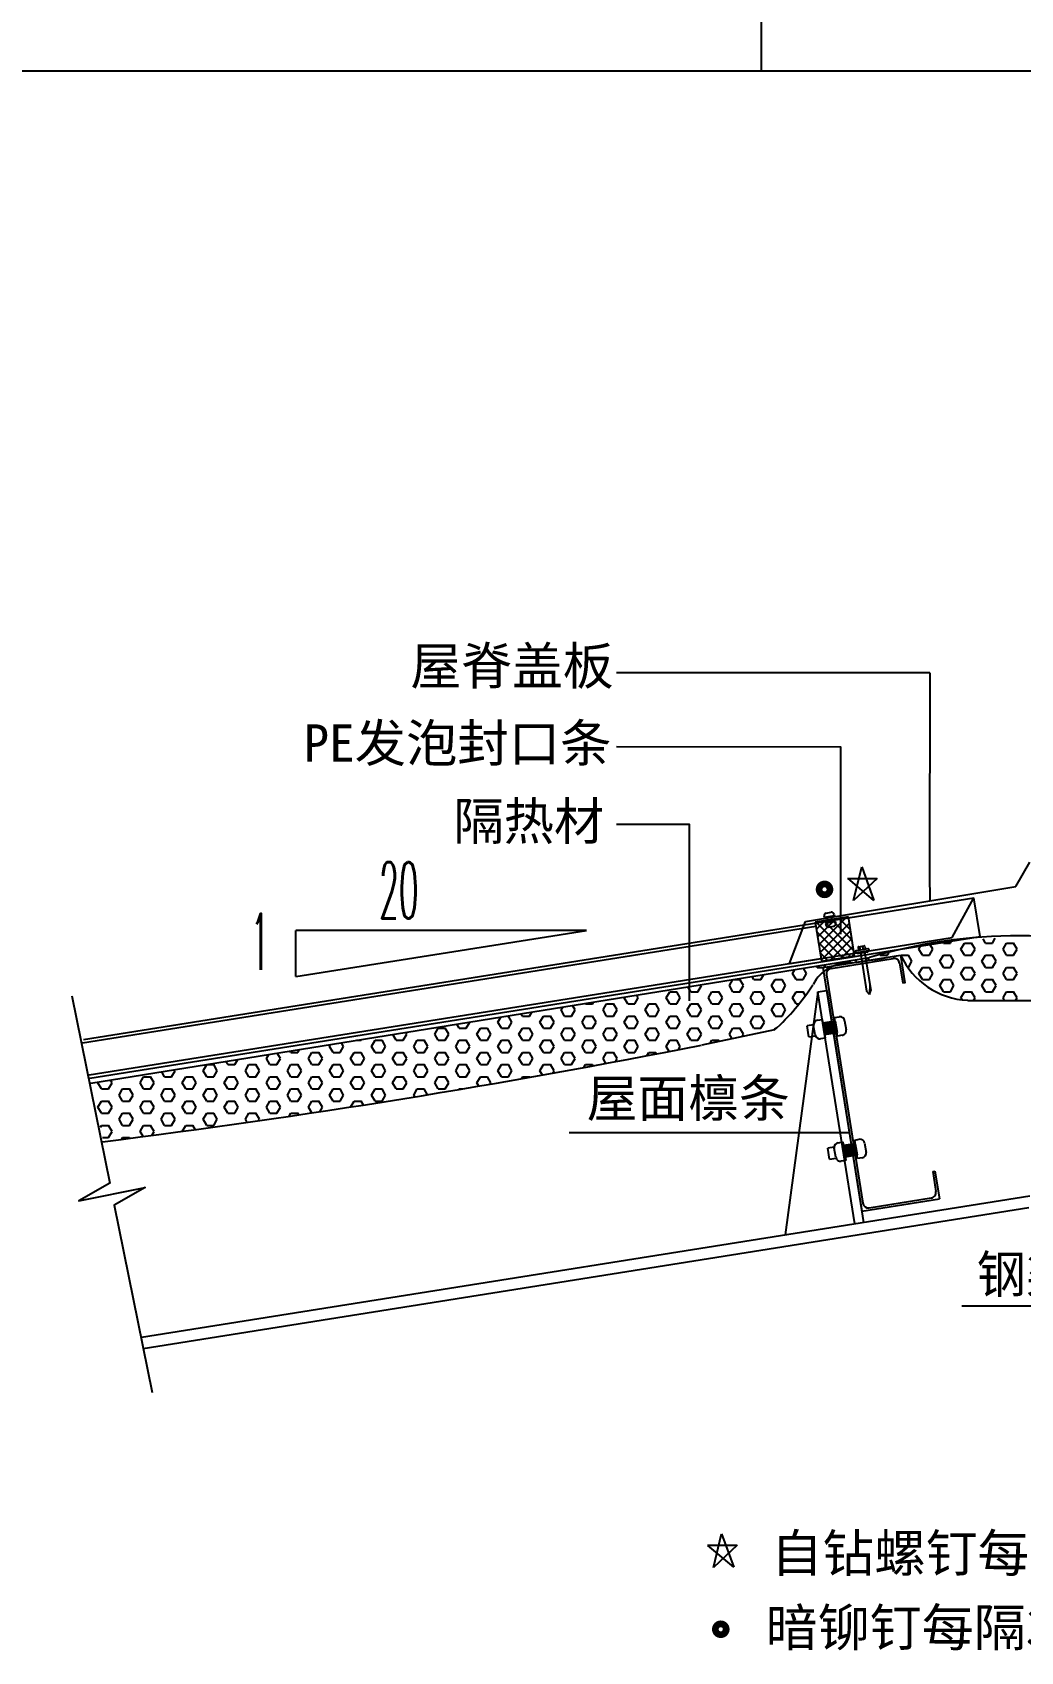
# Model space of a CAD drawing. Extents: x 185245 to 2288779, y -19957 to 815000.
# Drawn here: x 1978908 to 1985507, y 377407 to 388220 of the extents above; entities that cross this region are included whole.
import ezdxf
from ezdxf.enums import TextEntityAlignment as Align

# ---------------------------------------------------------------- set-up
doc = ezdxf.new("R2010")
doc.units = 0
doc.header["$LTSCALE"] = 1000
doc.header["$MEASUREMENT"] = 0
doc.linetypes.add('17', pattern=[549.31636, 366.210907, -183.105453])
for name, color, linetype in [('2048', 7, 'Continuous'), ('PUB_TEXT', 7, 'Continuous'), ('中文', 2, 'Continuous'), ('图框外框__细线', 253, 'Continuous'), ('尺寸线及数字', 7, 'Continuous'), ('层1000', 7, 'Continuous'), ('折断线', 7, 'Continuous')]:
    doc.layers.add(name, color=color, linetype=linetype)
doc.styles.add('HZ', font='txt', dxfattribs={"width": 0.7, "height": 5, "bigfont": 'STF:宋体'})
doc.styles.add('宋体', font='')
doc.styles.get('宋体').set_extended_font_data('NSimSun')

# ---------------------------------------------------------------- blocks, each defined once
blk = doc.blocks.new('jxchzewdsf')
at = {"layer": '2048'}
for p, q in [((680834.7, 87821.3), (678741.6, 87821.3)), ((680834.7, 87821.3), (680833.6, 86478.1)), ((680833.6, 86478.1), (680834, 86299.6)), ((675184, 85373.5), (681128.6, 86319.6)), ((681170, 86060.3), (681128.6, 86319.6)), ((675225.4, 85114.5), (681170, 86060.3)), ((680297.2, 84749.4), (678427.7, 84749.4)), ((681048.4, 83594.7), (682065.2, 83594.7))]:
    blk.add_line(p, q, dxfattribs=at)
at = {"layer": '2048', "color": 6}
for p, q in [((680326, 86300.1), (680380, 86525.5)), ((680380, 86525.5), (680461.2, 86301.6)), ((680285.9, 86448.1), (680484, 86448.1)), ((680461.2, 86301.6), (680288.5, 86447.8)), ((680484, 86448.1), (680326, 86300.1)), ((680761.7, 85975.9), (680772.9, 85995)), ((680785, 85935.3), (680761.7, 85975.9)), ((680831.7, 85935.3), (680855.2, 85975.9)), ((680855.2, 85975.9), (680838, 86005.9)), ((680925.5, 86016.5), (680924.4, 86018.4)), ((680925.5, 86016.5), (680972.5, 86016.5)), ((680972.5, 86016.5), (680977.4, 86025.1)), ((681042.7, 85975.9), (681066.1, 86016.5)), ((681066.1, 85935.3), (681042.7, 85975.9)), ((681066.1, 86016.5), (681113, 86016.5)), ((681136.5, 85975.9), (681113, 86016.5)), ((681113, 85935.3), (681136.5, 85975.9)), ((681206.7, 86016.5), (681190.5, 86044.2)), ((681206.7, 86016.5), (681253.6, 86016.5)), ((681253.6, 86016.5), (681272.2, 86048.8)), ((681323.7, 85975.9), (681347.2, 86016.5)), ((681347.2, 85935.3), (681323.7, 85975.9)), ((681347.2, 86016.5), (681394.1, 86016.5)), ((681417.5, 85975.9), (681394.1, 86016.5)), ((681394.1, 85935.3), (681417.5, 85975.9)), ((675232.2, 85080.8), (680431.6, 85920.4)), ((680082.5, 85854.1), (680077.1, 85863)), ((680082.5, 85854.1), (680122.6, 85854.1)), ((680129.6, 85855.1), (680140.2, 85873.1)), ((680339.9, 85894.7), (680346.7, 85906.7)), ((680343.1, 85889.1), (680339.9, 85894.7)), ((680428.9, 85902.7), (680420, 85918.4)), ((680503.9, 85935.3), (680502.1, 85938.4)), ((680503.9, 85935.3), (680550.7, 85935.3)), ((680550.7, 85935.3), (680560.9, 85952.5)), ((680642.1, 85930.9), (680644.5, 85935.3)), ((680644.5, 85935.3), (680691.4, 85935.3)), ((680687.2, 85854.1), (680691.4, 85854.1)), ((680714.9, 85894.7), (680691.4, 85935.3)), ((680691.4, 85854.1), (680714.9, 85894.7)), ((680761.7, 85813.4), (680785, 85854.1)), ((680785.1, 85935.3), (680831.7, 85935.3)), ((680785.1, 85854.1), (680831.7, 85854.1)), ((680855.2, 85813.4), (680831.7, 85854.1)), ((680902.1, 85894.7), (680925.5, 85935.3)), ((680925.5, 85854.1), (680902.1, 85894.7)), ((680925.5, 85935.3), (680972.5, 85935.3)), ((680925.5, 85854.1), (680972.5, 85854.1)), ((680995.9, 85894.7), (680972.5, 85935.3)), ((680972.5, 85854.1), (680995.9, 85894.7)), ((681042.7, 85813.4), (681066.1, 85854.1)), ((681066.1, 85935.3), (681113, 85935.3)), ((681066.1, 85854.1), (681113, 85854.1)), ((681136.5, 85813.4), (681113, 85854.1)), ((681183.2, 85894.7), (681206.7, 85935.3)), ((681206.7, 85854.1), (681183.2, 85894.7)), ((681206.7, 85935.3), (681253.6, 85935.3)), ((681206.7, 85854.1), (681253.6, 85854.1)), ((681277, 85894.7), (681253.6, 85935.3)), ((681253.6, 85854.1), (681277, 85894.7)), ((681323.7, 85813.4), (681347.2, 85854.1)), ((681347.2, 85935.3), (681394.1, 85935.3)), ((681347.2, 85854.1), (681394.1, 85854.1)), ((681417.5, 85813.4), (681394.1, 85854.1)), ((679496.7, 85732.2), (679520.2, 85772.8)), ((679520.2, 85772.8), (679567.1, 85772.8)), ((679590.2, 85732.2), (679567.1, 85772.8)), ((679660.6, 85772.8), (679648.4, 85793.8)), ((679660.6, 85772.8), (679707.5, 85772.8)), ((679707.5, 85772.8), (679727, 85806.4)), ((679777.7, 85732.2), (679801.2, 85772.8)), ((679801.2, 85772.8), (679848.1, 85772.8)), ((679871.5, 85732.2), (679848.1, 85772.8)), ((679918.5, 85813.4), (679933.6, 85840)), ((679941.6, 85772.8), (679918.5, 85813.4)), ((679941.6, 85772.8), (679988.7, 85772.8)), ((679988.7, 85772.8), (680012.2, 85813.4)), ((680012.2, 85813.4), (679991.4, 85849.4)), ((680785, 85772.8), (680761.7, 85813.4)), ((680785.1, 85772.8), (680831.7, 85772.8)), ((680831.7, 85772.8), (680855.2, 85813.4)), ((680902.1, 85732.2), (680925.5, 85772.8)), ((680925.5, 85772.8), (680972.5, 85772.8)), ((680995.9, 85732.2), (680972.5, 85772.8)), ((681066.1, 85772.8), (681042.7, 85813.4)), ((681066.1, 85772.8), (681113, 85772.8)), ((681113, 85772.8), (681136.5, 85813.4)), ((681183.2, 85732.2), (681206.7, 85772.8)), ((681206.7, 85772.8), (681253.6, 85772.8)), ((681277, 85732.2), (681253.6, 85772.8)), ((681347.2, 85772.8), (681323.7, 85813.4)), ((681347.2, 85772.8), (681394.1, 85772.8)), ((681394.1, 85772.8), (681417.5, 85813.4)), ((678793.9, 85651.2), (678797, 85656.3)), ((678817.5, 85610.6), (678793.9, 85651.2)), ((678864.5, 85610.6), (678887.6, 85651.2)), ((678887.6, 85651.2), (678877.4, 85669.2)), ((679075.1, 85651.2), (679098.4, 85691.8)), ((679098.4, 85610.6), (679075.1, 85651.2)), ((679098.4, 85691.8), (679145.4, 85691.8)), ((679168.9, 85651.2), (679145.4, 85691.8)), ((679145.4, 85610.6), (679168.9, 85651.2)), ((679239, 85691.8), (679220, 85724.6)), ((679239, 85691.8), (679285.9, 85691.8)), ((679285.9, 85691.8), (679309.2, 85732.2)), ((679309.2, 85732.2), (679306, 85738.4)), ((679356.1, 85651.2), (679379.6, 85691.8)), ((679379.6, 85610.6), (679356.1, 85651.2)), ((679379.6, 85691.8), (679426.5, 85691.8)), ((679449.9, 85651.2), (679426.5, 85691.8)), ((679426.5, 85610.6), (679449.9, 85651.2)), ((679520.2, 85691.8), (679496.7, 85732.2)), ((679520.2, 85691.8), (679567.1, 85691.8)), ((679567.1, 85691.8), (679590.2, 85732.2)), ((679637.2, 85651.2), (679660.6, 85691.8)), ((679660.6, 85610.6), (679637.2, 85651.2)), ((679660.6, 85691.8), (679707.5, 85691.8)), ((679731, 85651.2), (679707.5, 85691.8)), ((679707.5, 85610.6), (679731, 85651.2)), ((679801.2, 85691.8), (679777.7, 85732.2)), ((679801.2, 85691.8), (679848.1, 85691.8)), ((679848.1, 85691.8), (679871.5, 85732.2)), ((679918.5, 85651.2), (679941.6, 85691.8)), ((679941.6, 85610.6), (679918.5, 85651.2)), ((679941.6, 85691.8), (679988.7, 85691.8)), ((680004.1, 85665), (679988.7, 85691.8)), ((680925.5, 85691.8), (680902.1, 85732.2)), ((680925.5, 85691.8), (680972.5, 85691.8)), ((680972.5, 85691.8), (680995.9, 85732.2)), ((681042.7, 85651.2), (681066.1, 85691.8)), ((681050.7, 85637.4), (681042.7, 85651.2)), ((681066.1, 85691.8), (681113, 85691.8)), ((681136.5, 85651.2), (681113, 85691.8)), ((681125.7, 85632.8), (681136.5, 85651.2)), ((681206.7, 85691.8), (681183.2, 85732.2)), ((681206.7, 85691.8), (681253.6, 85691.8)), ((681253.6, 85691.8), (681277, 85732.2)), ((681323.7, 85651.2), (681347.2, 85691.8)), ((681334.2, 85632.9), (681323.7, 85651.2)), ((681347.2, 85691.8), (681394.1, 85691.8)), ((681417.5, 85651.2), (681394.1, 85691.8)), ((681407, 85632.9), (681417.5, 85651.2)), ((678011.2, 85529.4), (678021.1, 85529.4)), ((678044.5, 85488.8), (678021.1, 85529.4)), ((678114.9, 85529.4), (678106, 85544.7)), ((678114.9, 85529.4), (678161.5, 85529.4)), ((678161.5, 85529.4), (678177.1, 85556.3)), ((678231.7, 85488.8), (678255.2, 85529.4)), ((678255.2, 85529.4), (678302.1, 85529.4)), ((678325.5, 85488.8), (678302.1, 85529.4)), ((678372.5, 85569.9), (678383.6, 85589.6)), ((678395.9, 85529.4), (678372.5, 85569.9)), ((678395.9, 85529.4), (678442.7, 85529.4)), ((678442.7, 85529.4), (678466.1, 85569.9)), ((678466.1, 85569.9), (678448.7, 85600.1)), ((678513, 85488.8), (678536.2, 85529.4)), ((678536.2, 85610.6), (678534.5, 85614.1)), ((678536.2, 85610.6), (678583.2, 85610.6)), ((678536.2, 85529.4), (678583.2, 85529.4)), ((678583.2, 85610.6), (678590.2, 85623.1)), ((678606.7, 85488.8), (678583.2, 85529.4)), ((678653.5, 85569.9), (678677, 85610.6)), ((678677, 85529.4), (678653.5, 85569.9)), ((678677, 85610.6), (678723.7, 85610.6)), ((678677, 85529.4), (678723.7, 85529.4)), ((678747.2, 85569.9), (678723.7, 85610.6)), ((678723.7, 85529.4), (678747.2, 85569.9)), ((678793.9, 85488.8), (678817.5, 85529.4)), ((678817.5, 85610.6), (678864.5, 85610.6)), ((678817.5, 85529.4), (678864.5, 85529.4)), ((678887.6, 85488.8), (678864.5, 85529.4)), ((678934.7, 85569.9), (678957.9, 85610.6)), ((678957.9, 85529.4), (678934.7, 85569.9)), ((678957.9, 85610.6), (679004.6, 85610.6)), ((678957.9, 85529.4), (679004.6, 85529.4)), ((679028.2, 85569.9), (679004.6, 85610.6)), ((679004.6, 85529.4), (679028.2, 85569.9)), ((679075.1, 85488.8), (679098.4, 85529.4)), ((679098.4, 85610.6), (679145.4, 85610.6)), ((679098.4, 85529.4), (679145.4, 85529.4)), ((679168.9, 85488.8), (679145.4, 85529.4)), ((679215.5, 85569.9), (679239, 85610.6)), ((679239, 85529.4), (679215.5, 85569.9)), ((679239, 85610.6), (679285.9, 85610.6)), ((679239, 85529.4), (679285.9, 85529.4)), ((679309.2, 85569.9), (679285.9, 85610.6)), ((679285.9, 85529.4), (679309.2, 85569.9)), ((679356.1, 85488.8), (679379.6, 85529.4)), ((679379.6, 85610.6), (679426.5, 85610.6)), ((679379.6, 85529.4), (679426.5, 85529.4)), ((679449.9, 85488.8), (679426.5, 85529.4)), ((679496.7, 85569.9), (679520.2, 85610.6)), ((679520.2, 85529.4), (679496.7, 85569.9)), ((679520.2, 85610.6), (679567.1, 85610.6)), ((679520.2, 85529.4), (679567.1, 85529.4)), ((679590.2, 85569.9), (679567.1, 85610.6)), ((679567.1, 85529.4), (679590.2, 85569.9)), ((679637.2, 85488.8), (679660.6, 85529.4)), ((679660.6, 85610.6), (679707.5, 85610.6)), ((679660.6, 85529.4), (679707.5, 85529.4)), ((679731, 85488.8), (679707.5, 85529.4)), ((679777.7, 85569.9), (679801.2, 85610.6)), ((679801.2, 85529.4), (679777.7, 85569.9)), ((679801.2, 85610.6), (679848.1, 85610.6)), ((679801.2, 85529.4), (679848.1, 85529.4)), ((679871.5, 85569.9), (679848.1, 85610.6)), ((679848.1, 85529.4), (679871.5, 85569.9)), ((679941.6, 85610.6), (679962.6, 85610.6)), ((677341.6, 85407.8), (677334.5, 85420.3)), ((677529.1, 85407.8), (677552.7, 85448.4)), ((677552.7, 85448.4), (677599.4, 85448.4)), ((677622.9, 85407.8), (677599.4, 85448.4)), ((677693.1, 85448.4), (677677.4, 85475.5)), ((677693.1, 85448.4), (677739.9, 85448.4)), ((677739.9, 85448.4), (677763.5, 85488.8)), ((677763.5, 85488.8), (677763, 85489.5)), ((677810.4, 85407.8), (677833.6, 85448.4)), ((677833.6, 85448.4), (677880.5, 85448.4)), ((677903.9, 85407.8), (677880.5, 85448.4)), ((677950.7, 85488.8), (677970.4, 85522.8)), ((677974.2, 85448.4), (677950.7, 85488.8)), ((677974.2, 85448.4), (678021.1, 85448.4)), ((678021.1, 85448.4), (678044.5, 85488.8)), ((678091.4, 85407.8), (678114.9, 85448.4)), ((678114.9, 85448.4), (678161.5, 85448.4)), ((678185, 85407.8), (678161.5, 85448.4)), ((678255.2, 85448.4), (678231.7, 85488.8)), ((678255.2, 85448.4), (678302.1, 85448.4)), ((678302.1, 85448.4), (678325.5, 85488.8)), ((678372.5, 85407.8), (678395.9, 85448.4)), ((678395.9, 85448.4), (678442.7, 85448.4)), ((678466.1, 85407.8), (678442.7, 85448.4)), ((678536.2, 85448.4), (678513, 85488.8)), ((678536.2, 85448.4), (678583.2, 85448.4)), ((678583.2, 85448.4), (678606.7, 85488.8)), ((678653.5, 85407.8), (678677, 85448.4)), ((678677, 85448.4), (678723.7, 85448.4)), ((678747.2, 85407.8), (678723.7, 85448.4)), ((678817.5, 85448.4), (678793.9, 85488.8)), ((678817.5, 85448.4), (678864.5, 85448.4)), ((678864.5, 85448.4), (678887.6, 85488.8)), ((678934.7, 85407.8), (678957.9, 85448.4)), ((678957.9, 85448.4), (679004.6, 85448.4)), ((679028.2, 85407.8), (679004.6, 85448.4)), ((679098.4, 85448.4), (679075.1, 85488.8)), ((679098.4, 85448.4), (679145.4, 85448.4)), ((679145.4, 85448.4), (679168.9, 85488.8)), ((679215.5, 85407.8), (679239, 85448.4)), ((679239, 85448.4), (679285.9, 85448.4)), ((679309.2, 85407.8), (679285.9, 85448.4)), ((679379.6, 85448.4), (679356.1, 85488.8)), ((679379.6, 85448.4), (679426.5, 85448.4)), ((679426.5, 85448.4), (679449.9, 85488.8)), ((679496.7, 85407.8), (679520.2, 85448.4)), ((679520.2, 85448.4), (679567.1, 85448.4)), ((679590.2, 85407.8), (679567.1, 85448.4)), ((679660.6, 85448.4), (679637.2, 85488.8)), ((679660.6, 85448.4), (679707.5, 85448.4)), ((679707.5, 85448.4), (679731, 85488.8)), ((679794.1, 85435.9), (679801.2, 85448.4)), ((679801.2, 85448.4), (679810.9, 85448.4)), ((676826.5, 85326.6), (676833.6, 85339.5)), ((676849.7, 85286), (676826.5, 85326.6)), ((676896.5, 85286), (676920.2, 85326.6)), ((676920.2, 85326.6), (676906, 85350.9)), ((677006.1, 85367.2), (677037.2, 85367.2)), ((677037.2, 85367.2), (677040.2, 85372.8)), ((677107.5, 85326.6), (677131, 85367.2)), ((677131, 85286), (677107.5, 85326.6)), ((677131, 85367.2), (677177.7, 85367.2)), ((677201.2, 85326.6), (677177.7, 85367.2)), ((677177.7, 85286), (677201.2, 85326.6)), ((677271.5, 85367.2), (677249, 85406.3)), ((677271.5, 85367.2), (677318.5, 85367.2)), ((677318.5, 85367.2), (677341.6, 85407.8)), ((677388.7, 85326.6), (677412.2, 85367.2)), ((677412.2, 85286), (677388.7, 85326.6)), ((677412.2, 85367.2), (677459, 85367.2)), ((677482.5, 85326.6), (677459, 85367.2)), ((677459, 85286), (677482.5, 85326.6)), ((677552.7, 85367.2), (677529.1, 85407.8)), ((677552.7, 85367.2), (677599.4, 85367.2)), ((677599.4, 85367.2), (677622.9, 85407.8)), ((677669.7, 85326.6), (677693.1, 85367.2)), ((677693.1, 85286), (677669.7, 85326.6)), ((677693.1, 85367.2), (677739.9, 85367.2)), ((677763.5, 85326.6), (677739.9, 85367.2)), ((677739.9, 85286), (677763.5, 85326.6)), ((677833.6, 85367.2), (677810.4, 85407.8)), ((677833.6, 85367.2), (677880.5, 85367.2)), ((677880.5, 85367.2), (677903.9, 85407.8)), ((677950.7, 85326.6), (677974.2, 85367.2)), ((677974.2, 85286), (677950.7, 85326.6)), ((677974.2, 85367.2), (678021.1, 85367.2)), ((678044.5, 85326.6), (678021.1, 85367.2)), ((678021.1, 85286), (678044.5, 85326.6)), ((678114.9, 85367.2), (678091.4, 85407.8)), ((678114.9, 85367.2), (678161.5, 85367.2)), ((678161.5, 85367.2), (678185, 85407.8)), ((678231.7, 85326.6), (678255.2, 85367.2)), ((678255.2, 85286), (678231.7, 85326.6)), ((678255.2, 85367.2), (678302.1, 85367.2)), ((678325.5, 85326.6), (678302.1, 85367.2)), ((678302.1, 85286), (678325.5, 85326.6)), ((678395.9, 85367.2), (678372.5, 85407.8)), ((678395.9, 85367.2), (678442.7, 85367.2)), ((678442.7, 85367.2), (678466.1, 85407.8)), ((678513, 85326.6), (678536.2, 85367.2)), ((678536.2, 85286), (678513, 85326.6)), ((678536.2, 85367.2), (678583.2, 85367.2)), ((678606.7, 85326.6), (678583.2, 85367.2)), ((678583.2, 85286), (678606.7, 85326.6)), ((678677, 85367.2), (678653.5, 85407.8)), ((678677, 85367.2), (678723.7, 85367.2)), ((678723.7, 85367.2), (678747.2, 85407.8)), ((678793.9, 85326.6), (678817.5, 85367.2)), ((678817.5, 85286), (678793.9, 85326.6)), ((678817.5, 85367.2), (678864.5, 85367.2)), ((678887.6, 85326.6), (678864.5, 85367.2)), ((678864.5, 85286), (678887.6, 85326.6)), ((678957.9, 85367.2), (678934.7, 85407.8)), ((678957.9, 85367.2), (679004.6, 85367.2)), ((679004.6, 85367.2), (679028.2, 85407.8)), ((679075.1, 85326.6), (679098.4, 85367.2)), ((679094.5, 85293), (679075.1, 85326.6)), ((679098.4, 85367.2), (679145.4, 85367.2)), ((679168.9, 85326.6), (679145.4, 85367.2)), ((679156.1, 85304.9), (679168.9, 85326.6)), ((679239, 85367.2), (679215.5, 85407.8)), ((679239, 85367.2), (679285.9, 85367.2)), ((679285.9, 85367.2), (679309.2, 85407.8)), ((679368.1, 85347.3), (679379.6, 85367.2)), ((679379.6, 85367.2), (679426.5, 85367.2)), ((679430.5, 85360.3), (679426.5, 85367.2)), ((679514.1, 85377.7), (679496.7, 85407.8)), ((679581.1, 85391.6), (679590.2, 85407.8)), ((675983.2, 85164.4), (676006.6, 85204.9)), ((676006.6, 85204.9), (676053.5, 85204.9)), ((676077, 85164.4), (676053.5, 85204.9)), ((676147.2, 85204.9), (676134.7, 85226.5)), ((676147.2, 85204.9), (676193.9, 85204.9)), ((676193.9, 85204.9), (676213.7, 85239.2)), ((676264.5, 85164.4), (676287.6, 85204.9)), ((676287.6, 85204.9), (676334.7, 85204.9)), ((676358.2, 85164.4), (676334.7, 85204.9)), ((676405, 85245.4), (676420.7, 85272.7)), ((676428.5, 85204.9), (676405, 85245.4)), ((676428.5, 85204.9), (676475.1, 85204.9)), ((676475.1, 85204.9), (676498.4, 85245.4)), ((676498.4, 85245.4), (676477.4, 85281.7)), ((676545.4, 85164.4), (676568.9, 85204.9)), ((676568.9, 85286), (676563.2, 85295.7)), ((676568.9, 85286), (676615.7, 85286)), ((676568.9, 85204.9), (676615.7, 85204.9)), ((676615.7, 85286), (676627.1, 85305.9)), ((676639, 85164.4), (676615.7, 85204.9)), ((676685.9, 85245.4), (676709.2, 85286)), ((676709.2, 85204.9), (676685.9, 85245.4)), ((676709.2, 85286), (676756, 85286)), ((676709.2, 85204.9), (676756, 85204.9)), ((676779.6, 85245.4), (676756, 85286)), ((676756, 85204.9), (676779.6, 85245.4)), ((676826.5, 85164.4), (676849.7, 85204.9)), ((676849.7, 85286), (676896.5, 85286)), ((676849.7, 85204.9), (676896.5, 85204.9)), ((676920.2, 85164.4), (676896.5, 85204.9)), ((676966.9, 85245.4), (676990.2, 85286)), ((676990.2, 85204.9), (676966.9, 85245.4)), ((676990.2, 85286), (677037.2, 85286)), ((676990.2, 85204.9), (677037.2, 85204.9)), ((677060.6, 85245.4), (677037.2, 85286)), ((677037.2, 85204.9), (677060.6, 85245.4)), ((677107.5, 85164.4), (677131, 85204.9)), ((677131, 85286), (677177.7, 85286)), ((677131, 85204.9), (677177.7, 85204.9)), ((677201.2, 85164.4), (677177.7, 85204.9)), ((677247.9, 85245.4), (677271.5, 85286)), ((677271.5, 85204.9), (677247.9, 85245.4)), ((677271.5, 85286), (677318.5, 85286)), ((677271.5, 85204.9), (677318.5, 85204.9)), ((677341.6, 85245.4), (677318.5, 85286)), ((677318.5, 85204.9), (677341.6, 85245.4)), ((677388.7, 85164.4), (677412.2, 85204.9)), ((677412.2, 85286), (677459, 85286)), ((677412.2, 85204.9), (677459, 85204.9)), ((677482.5, 85164.4), (677459, 85204.9)), ((677529.1, 85245.4), (677552.7, 85286)), ((677552.7, 85204.9), (677529.1, 85245.4)), ((677552.7, 85286), (677599.4, 85286)), ((677552.7, 85204.9), (677599.4, 85204.9)), ((677622.9, 85245.4), (677599.4, 85286)), ((677599.4, 85204.9), (677622.9, 85245.4)), ((677669.7, 85164.4), (677693.1, 85204.9)), ((677693.1, 85286), (677739.9, 85286)), ((677693.1, 85204.9), (677739.9, 85204.9)), ((677763.5, 85164.4), (677739.9, 85204.9)), ((677810.4, 85245.4), (677833.6, 85286)), ((677833.6, 85204.9), (677810.4, 85245.4)), ((677833.6, 85286), (677880.5, 85286)), ((677833.6, 85204.9), (677880.5, 85204.9)), ((677903.9, 85245.4), (677880.5, 85286)), ((677880.5, 85204.9), (677903.9, 85245.4)), ((677950.7, 85164.4), (677974.2, 85204.9)), ((677974.2, 85286), (678021.1, 85286)), ((677974.2, 85204.9), (678021.1, 85204.9)), ((678044.5, 85164.4), (678021.1, 85204.9)), ((678091.4, 85245.4), (678114.9, 85286)), ((678114.9, 85204.9), (678091.4, 85245.4)), ((678114.9, 85286), (678161.5, 85286)), ((678114.9, 85204.9), (678161.5, 85204.9)), ((678185, 85245.4), (678161.5, 85286)), ((678161.5, 85204.9), (678185, 85245.4)), ((678231.7, 85164.4), (678255.2, 85204.9)), ((678255.2, 85286), (678302.1, 85286)), ((678255.2, 85204.9), (678302.1, 85204.9)), ((678325.5, 85164.4), (678302.1, 85204.9)), ((678372.5, 85245.4), (678395.9, 85286)), ((678395.9, 85204.9), (678372.5, 85245.4)), ((678395.9, 85286), (678442.7, 85286)), ((678395.9, 85204.9), (678442.7, 85204.9)), ((678466.1, 85245.4), (678442.7, 85286)), ((678442.7, 85204.9), (678466.1, 85245.4)), ((678525.1, 85185.6), (678536.2, 85204.9)), ((678536.2, 85286), (678583.2, 85286)), ((678536.2, 85204.9), (678583.2, 85204.9)), ((678587.6, 85197.1), (678583.2, 85204.9)), ((678653.5, 85245.4), (678677, 85286)), ((678672.5, 85212.7), (678653.5, 85245.4)), ((678677, 85286), (678723.7, 85286)), ((678747.2, 85245.4), (678723.7, 85286)), ((678735.1, 85224.4), (678747.2, 85245.4)), ((678817.5, 85286), (678864.5, 85286)), ((678945.2, 85264.1), (678957.9, 85286)), ((678957.9, 85286), (679004.6, 85286)), ((679010.4, 85276.6), (679004.6, 85286)), ((675374.2, 85083.2), (675363.5, 85102)), ((675561.7, 85083.2), (675585.1, 85123.9)), ((675585.1, 85123.9), (675631.7, 85123.9)), ((675655.2, 85083.2), (675631.7, 85123.9)), ((675725.5, 85123.9), (675706, 85157.2)), ((675725.5, 85123.9), (675772.4, 85123.9)), ((675772.4, 85123.9), (675795.9, 85164.4)), ((675795.9, 85164.4), (675791.9, 85171.3)), ((675842.7, 85083.2), (675866.1, 85123.9)), ((675866.1, 85123.9), (675913, 85123.9)), ((675936.2, 85083.2), (675913, 85123.9)), ((676006.6, 85123.9), (675983.2, 85164.4)), ((676006.6, 85123.9), (676053.5, 85123.9)), ((676053.5, 85123.9), (676077, 85164.4)), ((676123.7, 85083.2), (676147.2, 85123.9)), ((676147.2, 85123.9), (676193.9, 85123.9)), ((676217.5, 85083.2), (676193.9, 85123.9)), ((676287.6, 85123.9), (676264.5, 85164.4)), ((676287.6, 85123.9), (676334.7, 85123.9)), ((676334.7, 85123.9), (676358.2, 85164.4)), ((676405, 85083.2), (676428.5, 85123.9)), ((676428.5, 85123.9), (676475.1, 85123.9)), ((676498.4, 85083.2), (676475.1, 85123.9)), ((676568.9, 85123.9), (676545.4, 85164.4)), ((676568.9, 85123.9), (676615.7, 85123.9)), ((676615.7, 85123.9), (676639, 85164.4)), ((676685.9, 85083.2), (676709.2, 85123.9)), ((676709.2, 85123.9), (676756, 85123.9)), ((676779.6, 85083.2), (676756, 85123.9)), ((676849.7, 85123.9), (676826.5, 85164.4)), ((676849.7, 85123.9), (676896.5, 85123.9)), ((676896.5, 85123.9), (676920.2, 85164.4)), ((676966.9, 85083.2), (676990.2, 85123.9)), ((676990.2, 85123.9), (677037.2, 85123.9)), ((677060.6, 85083.2), (677037.2, 85123.9)), ((677131, 85123.9), (677107.5, 85164.4)), ((677131, 85123.9), (677177.7, 85123.9)), ((677177.7, 85123.9), (677201.2, 85164.4)), ((677247.9, 85083.2), (677271.5, 85123.9)), ((677271.5, 85123.9), (677318.5, 85123.9)), ((677341.6, 85083.2), (677318.5, 85123.9)), ((677412.2, 85123.9), (677388.7, 85164.4)), ((677412.2, 85123.9), (677459, 85123.9)), ((677459, 85123.9), (677482.5, 85164.4)), ((677529.1, 85083.2), (677552.7, 85123.9)), ((677552.7, 85123.9), (677599.4, 85123.9)), ((677622.9, 85083.2), (677599.4, 85123.9)), ((677693.1, 85123.9), (677669.7, 85164.4)), ((677693.1, 85123.9), (677739.9, 85123.9)), ((677739.9, 85123.9), (677763.5, 85164.4)), ((677810.4, 85083.2), (677833.6, 85123.9)), ((677833.6, 85123.9), (677880.5, 85123.9)), ((677903.9, 85083.2), (677880.5, 85123.9)), ((677974.2, 85123.9), (677950.7, 85164.4)), ((677974.2, 85123.9), (678021.1, 85123.9)), ((678021.1, 85123.9), (678044.5, 85164.4)), ((678107, 85110.3), (678114.9, 85123.9)), ((678114.9, 85123.9), (678161.5, 85123.9)), ((678163.5, 85120.4), (678161.5, 85123.9)), ((678248.4, 85135.6), (678231.7, 85164.4)), ((678315.7, 85147.7), (678325.5, 85164.4)), ((675280.5, 85083.2), (675284, 85089.1)), ((675303.9, 85042.6), (675280.5, 85083.2)), ((675303.9, 85042.6), (675350.7, 85042.6)), ((675350.7, 85042.6), (675374.2, 85083.2)), ((675421.1, 85002), (675444.5, 85042.6)), ((675444.5, 84961.4), (675421.1, 85002)), ((675444.5, 85042.6), (675491.4, 85042.6)), ((675514.9, 85002), (675491.4, 85042.6)), ((675491.4, 84961.4), (675514.9, 85002)), ((675585.1, 85042.6), (675561.7, 85083.2)), ((675585.1, 85042.6), (675631.7, 85042.6)), ((675631.7, 85042.6), (675655.2, 85083.2)), ((675702.1, 85002), (675725.5, 85042.6)), ((675725.5, 84961.4), (675702.1, 85002)), ((675725.5, 85042.6), (675772.4, 85042.6)), ((675795.9, 85002), (675772.4, 85042.6)), ((675772.4, 84961.4), (675795.9, 85002)), ((675866.1, 85042.6), (675842.7, 85083.2)), ((675866.1, 85042.6), (675913, 85042.6)), ((675913, 85042.6), (675936.2, 85083.2)), ((675983.2, 85002), (676006.6, 85042.6)), ((676006.6, 84961.4), (675983.2, 85002)), ((676006.6, 85042.6), (676053.5, 85042.6)), ((676077, 85002), (676053.5, 85042.6)), ((676053.5, 84961.4), (676077, 85002)), ((676147.2, 85042.6), (676123.7, 85083.2)), ((676147.2, 85042.6), (676193.9, 85042.6)), ((676193.9, 85042.6), (676217.5, 85083.2)), ((676264.5, 85002), (676287.6, 85042.6)), ((676287.6, 84961.4), (676264.5, 85002)), ((676287.6, 85042.6), (676334.7, 85042.6)), ((676358.2, 85002), (676334.7, 85042.6)), ((676334.7, 84961.4), (676358.2, 85002)), ((676428.5, 85042.6), (676405, 85083.2)), ((676428.5, 85042.6), (676475.1, 85042.6)), ((676475.1, 85042.6), (676498.4, 85083.2)), ((676545.4, 85002), (676568.9, 85042.6)), ((676568.9, 84961.4), (676545.4, 85002)), ((676568.9, 85042.6), (676615.7, 85042.6)), ((676639, 85002), (676615.7, 85042.6)), ((676615.7, 84961.4), (676639, 85002)), ((676709.2, 85042.6), (676685.9, 85083.2)), ((676709.2, 85042.6), (676756, 85042.6)), ((676756, 85042.6), (676779.6, 85083.2)), ((676826.5, 85002), (676849.7, 85042.6)), ((676849.7, 84961.4), (676826.5, 85002)), ((676849.7, 85042.6), (676896.5, 85042.6)), ((676920.2, 85002), (676896.5, 85042.6)), ((676896.5, 84961.4), (676920.2, 85002)), ((676990.2, 85042.6), (676966.9, 85083.2)), ((676990.2, 85042.6), (677037.2, 85042.6)), ((677037.2, 85042.6), (677060.6, 85083.2)), ((677107.5, 85002), (677131, 85042.6)), ((677131, 84961.4), (677107.5, 85002)), ((677131, 85042.6), (677177.7, 85042.6)), ((677201.2, 85002), (677177.7, 85042.6)), ((677177.7, 84961.4), (677201.2, 85002)), ((677271.5, 85042.6), (677247.9, 85083.2)), ((677271.5, 85042.6), (677318.5, 85042.6)), ((677318.5, 85042.6), (677341.6, 85083.2)), ((677388.7, 85002), (677412.2, 85042.6)), ((677395.7, 84990), (677388.7, 85002)), ((677412.2, 85042.6), (677459, 85042.6)), ((677481.1, 85004.1), (677459, 85042.6)), ((677552.7, 85042.6), (677529.1, 85083.2)), ((677552.7, 85042.6), (677599.4, 85042.6)), ((677599.4, 85042.6), (677622.9, 85083.2)), ((677691, 85038.8), (677693.1, 85042.6)), ((677693.1, 85042.6), (677713.5, 85042.6)), ((677822.9, 85061.1), (677810.4, 85083.2)), ((677898.4, 85074.4), (677903.9, 85083.2)), ((675280.5, 84920.8), (675303.9, 84961.4)), ((675303.9, 84880.4), (675280.5, 84920.8)), ((675303.9, 84961.4), (675350.7, 84961.4)), ((675303.9, 84880.4), (675350.7, 84880.4)), ((675374.2, 84920.8), (675350.7, 84961.4)), ((675350.7, 84880.4), (675374.2, 84920.8)), ((675421.1, 84839.9), (675444.5, 84880.4)), ((675444.5, 84961.4), (675491.4, 84961.4)), ((675444.5, 84880.4), (675491.4, 84880.4)), ((675514.9, 84839.8), (675491.4, 84880.4)), ((675561.7, 84920.8), (675585.1, 84961.4)), ((675585.1, 84880.4), (675561.7, 84920.8)), ((675585.1, 84961.4), (675631.7, 84961.4)), ((675585.1, 84880.4), (675631.7, 84880.4)), ((675655.2, 84920.8), (675631.7, 84961.4)), ((675631.7, 84880.4), (675655.2, 84920.8)), ((675702.1, 84839.9), (675725.5, 84880.4)), ((675725.5, 84961.4), (675772.4, 84961.4)), ((675725.5, 84880.4), (675772.4, 84880.4)), ((675795.9, 84839.8), (675772.4, 84880.4)), ((675842.7, 84920.8), (675866.1, 84961.4)), ((675866.1, 84880.4), (675842.7, 84920.8)), ((675866.1, 84961.4), (675913, 84961.4)), ((675866.1, 84880.4), (675913, 84880.4)), ((675936.2, 84920.8), (675913, 84961.4)), ((675913, 84880.4), (675936.2, 84920.8)), ((675983.2, 84839.9), (676006.6, 84880.4)), ((676006.6, 84961.4), (676053.5, 84961.4)), ((676006.6, 84880.4), (676053.5, 84880.4)), ((676077, 84839.8), (676053.5, 84880.4)), ((676123.7, 84920.8), (676147.2, 84961.4)), ((676147.2, 84880.4), (676123.7, 84920.8)), ((676147.2, 84961.4), (676193.9, 84961.4)), ((676147.2, 84880.4), (676193.9, 84880.4)), ((676217.5, 84920.8), (676193.9, 84961.4)), ((676193.9, 84880.4), (676217.5, 84920.8)), ((676264.5, 84839.9), (676287.6, 84880.4)), ((676287.6, 84961.4), (676334.7, 84961.4)), ((676287.6, 84880.4), (676334.7, 84880.4)), ((676358.2, 84839.8), (676334.7, 84880.4)), ((676405, 84920.8), (676428.5, 84961.4)), ((676428.5, 84880.4), (676405, 84920.8)), ((676428.5, 84961.4), (676475.1, 84961.4)), ((676428.5, 84880.4), (676475.1, 84880.4)), ((676498.4, 84920.8), (676475.1, 84961.4)), ((676475.1, 84880.4), (676498.4, 84920.8)), ((676556.7, 84859.8), (676568.9, 84880.4)), ((676568.9, 84961.4), (676615.7, 84961.4)), ((676568.9, 84880.4), (676615.7, 84880.4)), ((676622, 84869.2), (676615.7, 84880.4)), ((676685.9, 84920.8), (676709.2, 84961.4)), ((676708.2, 84882.2), (676685.9, 84920.8)), ((676709.2, 84961.4), (676756, 84961.4)), ((676779.6, 84920.8), (676756, 84961.4)), ((676761.9, 84890.3), (676779.6, 84920.8)), ((676849.7, 84961.4), (676896.5, 84961.4)), ((676967.5, 84921.9), (676990.2, 84961.4)), ((676990.2, 84961.4), (677037.2, 84961.4)), ((677052.4, 84935.3), (677037.2, 84961.4)), ((677131, 84961.4), (677177.7, 84961.4)), ((675297.4, 84787.9), (675303.9, 84799.4)), ((675303.9, 84799.4), (675350.7, 84799.4)), ((675374.2, 84758.8), (675350.7, 84799.4)), ((675444.5, 84799.4), (675421.1, 84839.8)), ((675444.5, 84799.4), (675491.4, 84799.4)), ((675491.4, 84799.4), (675514.9, 84839.9)), ((675561.7, 84758.8), (675585.1, 84799.4)), ((675585.1, 84799.4), (675631.7, 84799.4)), ((675655.2, 84758.8), (675631.7, 84799.4)), ((675725.5, 84799.4), (675702.1, 84839.8)), ((675725.5, 84799.4), (675772.4, 84799.4)), ((675772.4, 84799.4), (675795.9, 84839.9)), ((675843, 84758.9), (675866.1, 84799.4)), ((675866.1, 84799.4), (675913, 84799.4)), ((675929.4, 84770.7), (675913, 84799.4)), ((676006.6, 84799.4), (675983.2, 84839.8)), ((676006.6, 84799.4), (676053.5, 84799.4)), ((676053.5, 84799.4), (676077, 84839.9)), ((676276.2, 84818.9), (676264.5, 84839.8)), ((676352.4, 84830), (676358.2, 84839.9)), ((675310.9, 84718.1), (675350.7, 84718.1)), ((675350.7, 84718.1), (675374.2, 84758.8)), ((675437.2, 84705.6), (675444.5, 84718.1)), ((675444.5, 84718.1), (675491.4, 84718.1)), ((675494.2, 84712.9), (675491.4, 84718.1)), ((675581.4, 84724.4), (675561.7, 84758.8)), ((675639.9, 84731.7), (675655.2, 84758.8)), ((679389.9, 81847.3), (679444.1, 82072.6)), ((679444.1, 82072.6), (679525.5, 81848.9)), ((679350.1, 81995.3), (679548.4, 81995.3)), ((679525.5, 81848.9), (679352.7, 81994.9)), ((679548.4, 81995.3), (679389.9, 81847.3))]:
    blk.add_line(p, q, dxfattribs=at)
at = {"layer": '2048', "color": 1}
for p, q in [((681408.6, 86395.4), (681502.7, 86557.4)), ((680004.1, 86161.1), (681408.6, 86395.4)), ((679897.9, 85880.6), (680004.1, 86161.1))]:
    blk.add_line(p, q, dxfattribs=at)
at = {"layer": '2048', "color": 6, "linetype": '17'}
for p, q in [((680983.2, 86053.3), (681128.6, 86319.6)), ((675177.7, 85349.6), (680073.4, 86128.6)), ((679902.1, 85881.3), (680983.2, 86053.3)), ((675220.9, 85136.4), (680107.7, 85914.1))]:
    blk.add_line(p, q, dxfattribs=at)
at = {"layer": '2048', "color": 24}
for p, q in [((680291.4, 86191.1), (680069.2, 86155.9)), ((680332.5, 85932.2), (680291.4, 86191.1)), ((680069.2, 86155.9), (680110.4, 85896.6)), ((680110.4, 85896.6), (680332.5, 85932.2)), ((681098.7, 85632.8), (681974.7, 85633.3)), ((679798.4, 85436.9), (679311.7, 85335.3))]:
    blk.add_line(p, q, dxfattribs=at)
at = {"layer": '2048', "color": 4}
for p, q in [((680131, 86186.9), (680129.1, 86196.5)), ((680198.4, 86198.9), (680131, 86186.9)), ((680143, 86216.5), (680176.6, 86222.4)), ((680143, 86216.5), (680176.6, 86222.4)), ((680157, 86151.6), (680150.1, 86189.5)), ((680185, 86156.7), (680178, 86194.7)), ((680196.5, 86208.5), (680198.4, 86198.9)), ((680205.5, 86159.8), (680137.6, 86147.8)), ((680137.6, 86147.8), (680139.5, 86137.9)), ((680159.2, 86123.9), (680193.1, 86130)), ((680207.2, 86149.9), (680205.5, 86159.8)), ((680338.5, 85959.8), (680339, 85955.6)), ((680422, 85977.7), (680342.1, 85965)), ((680424.2, 85964.6), (680344.2, 85951.7)), ((680351.2, 85952.7), (680419.2, 85963.7)), ((680356.7, 85987.1), (680359.9, 85967.7)), ((680360.4, 85992.2), (680396.1, 85997.8)), ((680366, 85990.3), (680368.5, 85993.4)), ((680366, 85990.7), (680368.9, 85971.3)), ((680368.9, 85971.3), (680372.2, 85969.7)), ((680378.9, 85995), (680385.4, 85993)), ((680385.4, 85993), (680388.2, 85996.5)), ((680385.4, 85993.1), (680388.7, 85973.8)), ((680387.2, 85972.1), (680388.7, 85973.8)), ((680388.7, 85973.8), (680390.7, 85972.8)), ((680399.4, 85960.2), (680441.1, 85700.4)), ((680401.2, 85994.2), (680404.4, 85975)), ((680419.2, 85963.7), (680420.7, 85955.6)), ((680427.4, 85973.9), (680427.7, 85969.7)), ((680121.5, 85854.1), (680639.6, 85936.4)), ((680121.5, 85854.1), (680380.6, 84225.4)), ((680175.5, 85847.3), (680590.2, 85913.4)), ((680352.4, 85944.7), (680351.2, 85952.7)), ((680420.7, 85955.6), (680352.4, 85944.7)), ((680371.1, 85954.7), (680412.2, 85696.3)), ((680633.2, 85882.2), (680654.1, 85748.9)), ((680144.5, 85804.3), (680387.2, 84279.4)), ((680434.2, 85742.9), (680431, 85673.5)), ((680431, 85673.5), (680412.2, 85696.3)), ((680431, 85673.5), (680441.2, 85700.5)), ((680058.6, 85471.5), (680014.9, 85464.5)), ((680027, 85390.3), (680014.9, 85464.5)), ((680069.2, 85403.2), (680059, 85465)), ((680085, 85500.9), (680115.7, 85505.9)), ((680115.7, 85505.9), (680135.9, 85382.4)), ((680203.5, 85494.2), (680120, 85481.2)), ((680120, 85479.3), (680120, 85481.3)), ((680120, 85481.2), (680132, 85407.2)), ((680120, 85481.2), (680132, 85407.2)), ((680127.7, 85432.4), (680127.7, 85482.4)), ((680132, 85407.2), (680132, 85483.2)), ((680132, 85407.2), (680215.2, 85420.4)), ((680139.6, 85408.3), (680139.6, 85484.4)), ((680143.9, 85409), (680143.9, 85484.9)), ((680151.5, 85410.3), (680151.5, 85486.3)), ((680156, 85411), (680156, 85486.9)), ((680163.7, 85412.1), (680163.7, 85488)), ((680167.7, 85412.9), (680167.7, 85488.7)), ((680175.5, 85414.1), (680175.5, 85490)), ((680179.6, 85414.8), (680179.6, 85490.7)), ((680187.2, 85416.1), (680187.2, 85491.8)), ((680191.6, 85416.6), (680191.6, 85492.5)), ((680199.2, 85417.7), (680199.2, 85493.7)), ((680199.4, 85519.2), (680230.5, 85523.9)), ((680219.1, 85395.7), (680199.4, 85519.2)), ((680215.2, 85420.4), (680203.5, 85494.6)), ((680203.5, 85418.4), (680203.5, 85494.2)), ((680203.5, 85494.2), (680215.2, 85420.4)), ((680210.9, 85419.7), (680210.9, 85446.3)), ((680266.1, 85498.1), (680276, 85436.4)), ((680027, 85390.3), (680070.9, 85397.4)), ((680135.9, 85382.4), (680105.2, 85377.5)), ((680249.9, 85400.8), (680219.1, 85395.7)), ((680222.6, 84683.8), (680253.6, 84688.7)), ((680253.6, 84688.7), (680273.7, 84565.3)), ((680337.2, 84676.6), (680257.5, 84664.1)), ((680257.5, 84664.1), (680269.7, 84590)), ((680257.5, 84664.1), (680269.7, 84590)), ((680257.7, 84662.1), (680257.7, 84664.1)), ((680265.5, 84615.2), (680265.5, 84665.2)), ((680269.7, 84590), (680269.7, 84666.1)), ((680277.4, 84591.1), (680277.4, 84667.2)), ((680281.7, 84591.8), (680281.7, 84667.7)), ((680289.5, 84593.1), (680289.5, 84669.2)), ((680293.6, 84593.8), (680293.6, 84669.7)), ((680301.2, 84594.9), (680301.2, 84670.8)), ((680305.5, 84595.7), (680305.5, 84671.5)), ((680313.2, 84596.9), (680313.2, 84672.8)), ((680317.5, 84597.7), (680317.5, 84673.5)), ((680325.1, 84598.9), (680325.1, 84674.6)), ((680329.1, 84599.4), (680329.1, 84675.4)), ((680333.2, 84701.3), (680364, 84706.3)), ((680352.7, 84577.8), (680333.2, 84701.3)), ((680337.2, 84600.8), (680337.2, 84676.6)), ((680337.2, 84676.6), (680348.7, 84602.5)), ((680348.7, 84602.7), (680337.2, 84676.6)), ((680399.7, 84680.2), (680409.5, 84618.7)), ((680196.5, 84654.3), (680152.7, 84647.3)), ((680164.6, 84573.4), (680152.7, 84647.3)), ((680164.6, 84573.4), (680208.6, 84580.4)), ((680207, 84586.1), (680196.7, 84647.8)), ((680273.7, 84565.3), (680243, 84560.3)), ((680269.7, 84590), (680348.7, 84602.5)), ((680341.2, 84601.3), (680341.2, 84650.2)), ((680383.6, 84582.9), (680352.7, 84577.8)), ((680854.4, 84490.3), (680869.2, 84492.9)), ((680854.4, 84490.3), (680875.7, 84357.2)), ((680869.2, 84492.9), (680898.7, 84307.9)), ((680380.6, 84225.4), (680898.7, 84307.9)), ((680430, 84248.5), (680844.7, 84314.4))]:
    blk.add_line(p, q, dxfattribs=at)
at = {"layer": '2048'}
for points in [[(680239.5, 86077), (680239.5, 87325.4), (678741.6, 87326.2)], [(679231.1, 85630.9), (679231.1, 86808.2), (678741.6, 86808.2)]]:
    blk.add_lwpolyline(points, dxfattribs=at)
at = {"layer": '2048', "const_width": 45}
for points in [[(680131.6, 86411.1, 0.9999999), (680131.6, 86339, 0.9999999)], [(680131.6, 86338.8, 1), (680131.6, 86411.3, 1)], [(679439.1, 81470.7, 0.9999999), (679439.1, 81398.3, 0.9999999)], [(679439.1, 81398.4, 1), (679439.1, 81470.6, 1)]]:
    blk.add_lwpolyline(points, format="xyb", dxfattribs=at)
at = {"layer": '2048', "color": 4}
blk.add_lwpolyline([(680639.6, 85936.4), (680668.9, 85751.2), (680654.1, 85748.9)], dxfattribs=at)
at = {"layer": '2048'}
for centre, radius, start, end in [((680146.1, 86199.4), 17.3, 100.40668, 189.32663), ((680146.1, 86199.4), 17.3, 100.40668, 189.32663), ((680179.6, 86205.6), 17.1, 9.72022, 100.08975), ((680179.6, 86205.6), 17.1, 9.72022, 100.08975), ((680156.4, 86140.8), 17.1, 189.51394, 279.66868), ((680190.2, 86146.9), 17.1, 279.27258, 10.30955), ((680343, 85960.6), 4.54, 101.11652, 188.88067), ((680360.9, 85987.7), 4.59, 96.25403, 187.12502), ((680396.7, 85993.4), 4.82, 9.70665, 97.44742), ((680422.9, 85973.4), 4.57, 9.84901, 101.04096), ((680423.4, 85968.9), 4.46, 281.30993, 9.92625), ((681436.9, 82513.3), 3552, 73.57282, 106.4377), ((680293.5, 85615.7), 268.6, 86.53137, 152.69547), ((679432.5, 92458.8), 6633.2, 277.59754, 280.48304), ((680343.5, 85956.3), 4.55, 188.49186, 281.07859), ((681112.2, 86154), 520.3, 204.72108, 267.08063), ((680181.4, 85810.3), 37.5, 99.01483, 189.32888), ((678812.6, 86532.5), 1473.7, 311.97376, 327.41508), ((681098.7, 85685.3), 52.6, 255.27463, 270.00001), ((668185.4, 141551.5), 57306.3, 277.142159, 281.194283), ((680838.7, 84351.3), 37.3, 278.85919, 9.17074), ((680424.2, 84285.3), 37.6, 189.08652, 278.79685)]:
    blk.add_arc(centre, radius, start, end, dxfattribs=at)
at = {"layer": '2048', "color": 4}
for centre, radius, start, end in [((680596.1, 85876.2), 37.6, 9.20404, 98.98871), ((680089.9, 85469.9), 31.4, 99.16687, 189.13421), ((680235.4, 85493.3), 31.1, 8.75273, 99.48126), ((680245, 85431.4), 31, 279.05374, 9.24413), ((680100.1, 85408.2), 31.3, 189.3118, 278.96369), ((680227.7, 84652.7), 31.4, 99.39203, 189.02157), ((680368.6, 84675.4), 31.4, 8.68322, 98.48136), ((680238, 84591.1), 31.2, 189.23557, 279.23557), ((680378.6, 84613.7), 31.2, 279.21716, 8.85943)]:
    blk.add_arc(centre, radius, start, end, dxfattribs=at)
at = {"layer": '2048'}
for points in [[(680240.5, 86077), (680239.5, 86070), (680238.2, 86077)], [(679232.5, 85630.9), (679231.1, 85624.4), (679230, 85630.9)]]:
    blk.add_solid(points, dxfattribs=at)
at = {"layer": '图框外框__细线'}
for p, q in [((678541.4, 86101.6), (676601.5, 86101.6)), ((676601.5, 85793.1), (676601.5, 86101.6)), ((676601.5, 85793.1), (678541.4, 86101.6)), ((680086.7, 85690.7), (679868.1, 84068)), ((680086.7, 85690.7), (680146.1, 85700.1)), ((680333.2, 84141.8), (680086.7, 85690.7)), ((680146.1, 85700.1), (680392.1, 84151.2)), ((675571.1, 83384.1), (681502.7, 84328.1)), ((675583.2, 83310.2), (681496.7, 84251.2))]:
    blk.add_line(p, q, dxfattribs=at)
at = {"layer": '层1000'}
for p, q in [((680085.1, 86055.9), (680207, 86177.7)), ((680093.5, 86004.4), (680277.7, 86189.1)), ((680304.6, 86105.9), (680229.4, 86181.3)), ((680293.5, 86176.7), (680281, 86189.5)), ((680304.1, 85927.5), (680074.9, 86156.7)), ((680077, 86107.4), (680135.9, 86166.6)), ((680252.7, 85919.2), (680079.1, 86093.1)), ((680101.5, 85953.1), (680297.9, 86149.6)), ((680109.7, 85901.6), (680306, 86098.1)), ((680327.4, 85964.1), (680126.5, 86165)), ((680316.1, 86034.9), (680177.7, 86173.1)), ((680201.2, 85911.1), (680090.2, 86022.1)), ((680174.7, 85907.1), (680314.1, 86046.5)), ((680245.7, 85918.1), (680322.5, 85995)), ((680149.9, 85903.1), (680101.6, 85951.2)), ((680316.4, 85929.4), (680330.6, 85943.7))]:
    blk.add_line(p, q, dxfattribs=at)
at = {"layer": '折断线'}
blk.add_lwpolyline([(675105.6, 85664.5), (675359, 84413.7), (675153.6, 84295.7), (675594.7, 84384.9), (675389, 84266.8), (675642.7, 83016.1)], dxfattribs=at)
at = {"layer": 'PUB_TEXT', "color": 0, "style": '宋体'}
for s, width, p, p2 in [('屋脊盖板', 0.948315, (677366.9, 87742.6), (678723.1, 87742.6)), ('PE发泡封口条', 0.958512, (676652.6, 87227.3), (678708.9, 87227.3)), ('隔热材', 0.938118, (677654.4, 86706.2), (678660.6, 86706.2)), ('屋面檩条', 0.948315, (678543.9, 84855.6), (679900.1, 84855.6)), ('钢梁', 0.917725, (681149, 83680.6), (681805.2, 83680.6)), ('自钻螺钉每300一个', 0.964511, (679773.4, 81818.2), (682704.6, 81818.2)), ('暗铆钉每隔300mm一个，在搭接处使用', 0.97149, (679738.1, 81321.8), (685469.4, 81321.8))]:
    blk.add_text(s, height=250, dxfattribs=dict(at, width=width)).set_placement(p, p2, align=Align.FIT)
at = {"layer": '中文', "color": 7, "style": 'HZ'}
for s, width, p, p2 in [('20', 0.489453, (677157.5, 86180.9), (677420, 86180.9)), ('1', 0.419531, (676306.1, 85839), (676418.6, 85839))]:
    blk.add_text(s, height=375, dxfattribs=dict(at, width=width)).set_placement(p, p2, align=Align.FIT)

msp = doc.modelspace()

# ---------------------------------------------------------------- linework, layer by layer
at = {"layer": '尺寸线及数字', "color": 253}
for p, q in [((1983774.1, 407962.7, 0), (1983774.1, 387962.7, 0)), ((1965498, 387962.7, 0), (2015930, 387962.7, 0)), ((1965498, 387962.7, 0), (1982796.3, 387962.7, 0))]:
    msp.add_line(p, q, dxfattribs=at)

# ---------------------------------------------------------------- block references
msp.add_blockref('jxchzewdsf', (1304066, 296122, 0))

doc.saveas('drawing.dxf')
